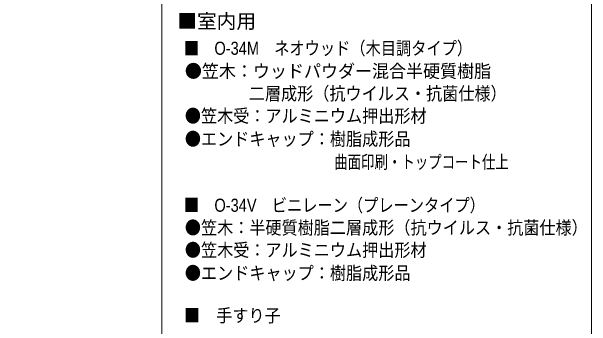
# Model space of a CAD drawing. Units: millimetres, scale not verified. Extents: x -1000 to 1000, y -693 to 692.
# Drawn here: x 520.5 to 999.7, y 186.2 to 446.3 of the extents above; entities that cross this region are included whole.
import ezdxf
from ezdxf.enums import TextEntityAlignment as Align

# ---------------------------------------------------------------- set-up
doc = ezdxf.new("R2010")
doc.units = ezdxf.units.MM
doc.header["$LTSCALE"] = 5
doc.layers.add('0-0_moji', color=2, linetype='Continuous')
doc.layers.add('0-1_zumenwaku', color=6, linetype='Continuous', lineweight=9)
doc.styles.add('ＭＳ Ｐゴシック', font='')
doc.styles.get('ＭＳ Ｐゴシック').set_extended_font_data('MS PGothic')

msp = doc.modelspace()

# ---------------------------------------------------------------- linework, layer by layer
at = {"layer": '0-1_zumenwaku'}
msp.add_line((644.724, 692.316), (644.724, -692.684), dxfattribs=at)
msp.add_lwpolyline([(-1000.276, -692.684), (999.724, -692.684), (999.724, 692.316), (-1000.276, 692.316)], close=True, dxfattribs=at)

# ---------------------------------------------------------------- texts
at = {"layer": '0-0_moji', "color": 4, "style": 'ＭＳ Ｐゴシック'}
msp.add_text('■室内用', height=11.93, dxfattribs=at).set_placement((657.502, 428.852), align=Align.BOTTOM_LEFT)
at = {"layer": '0-0_moji', "style": 'ＭＳ Ｐゴシック'}
for s, width, p in [('■\u3000O-34M\u3000ネオウッド（木目調タイプ）', 0.85, (662.987, 407.354)), ('●笠木：ウッドパウダー混合半硬質樹脂', 0.95, (663.727, 388.477)), ('\u3000\u3000       二層成形（抗ウイルス・抗菌仕様）', 0.9, (665.087, 369.94)), ('●笠木受：アルミニウム押出形材\u3000', 0.9, (663.727, 351.464)), ('●エンドキャップ：樹脂成形品', 0.9, (663.727, 332.417)), ('\u3000\u3000\u3000\u3000\u3000\u3000\u3000\u3000\u3000\u3000\u3000曲面印刷・トップコート仕上', 0.75, (665.087, 313.37)), ('■\u3000O-34V\u3000ビニレーン（プレーンタイプ）', 0.85, (662.987, 277.657)), ('●笠木：半硬質樹脂二層成形（抗ウイルス・抗菌仕様）', 0.9, (663.727, 259.12)), ('●笠木受：アルミニウム押出形材\u3000', 0.9, (663.727, 240.644)), ('●エンドキャップ：樹脂成形品', 0.9, (663.727, 221.597)), ('■\u3000手すり子', 0.9, (662.987, 186.564))]:
    msp.add_text(s, height=10.85, dxfattribs=dict(at, width=width)).set_placement(p, align=Align.BOTTOM_LEFT)

doc.saveas('drawing.dxf')
